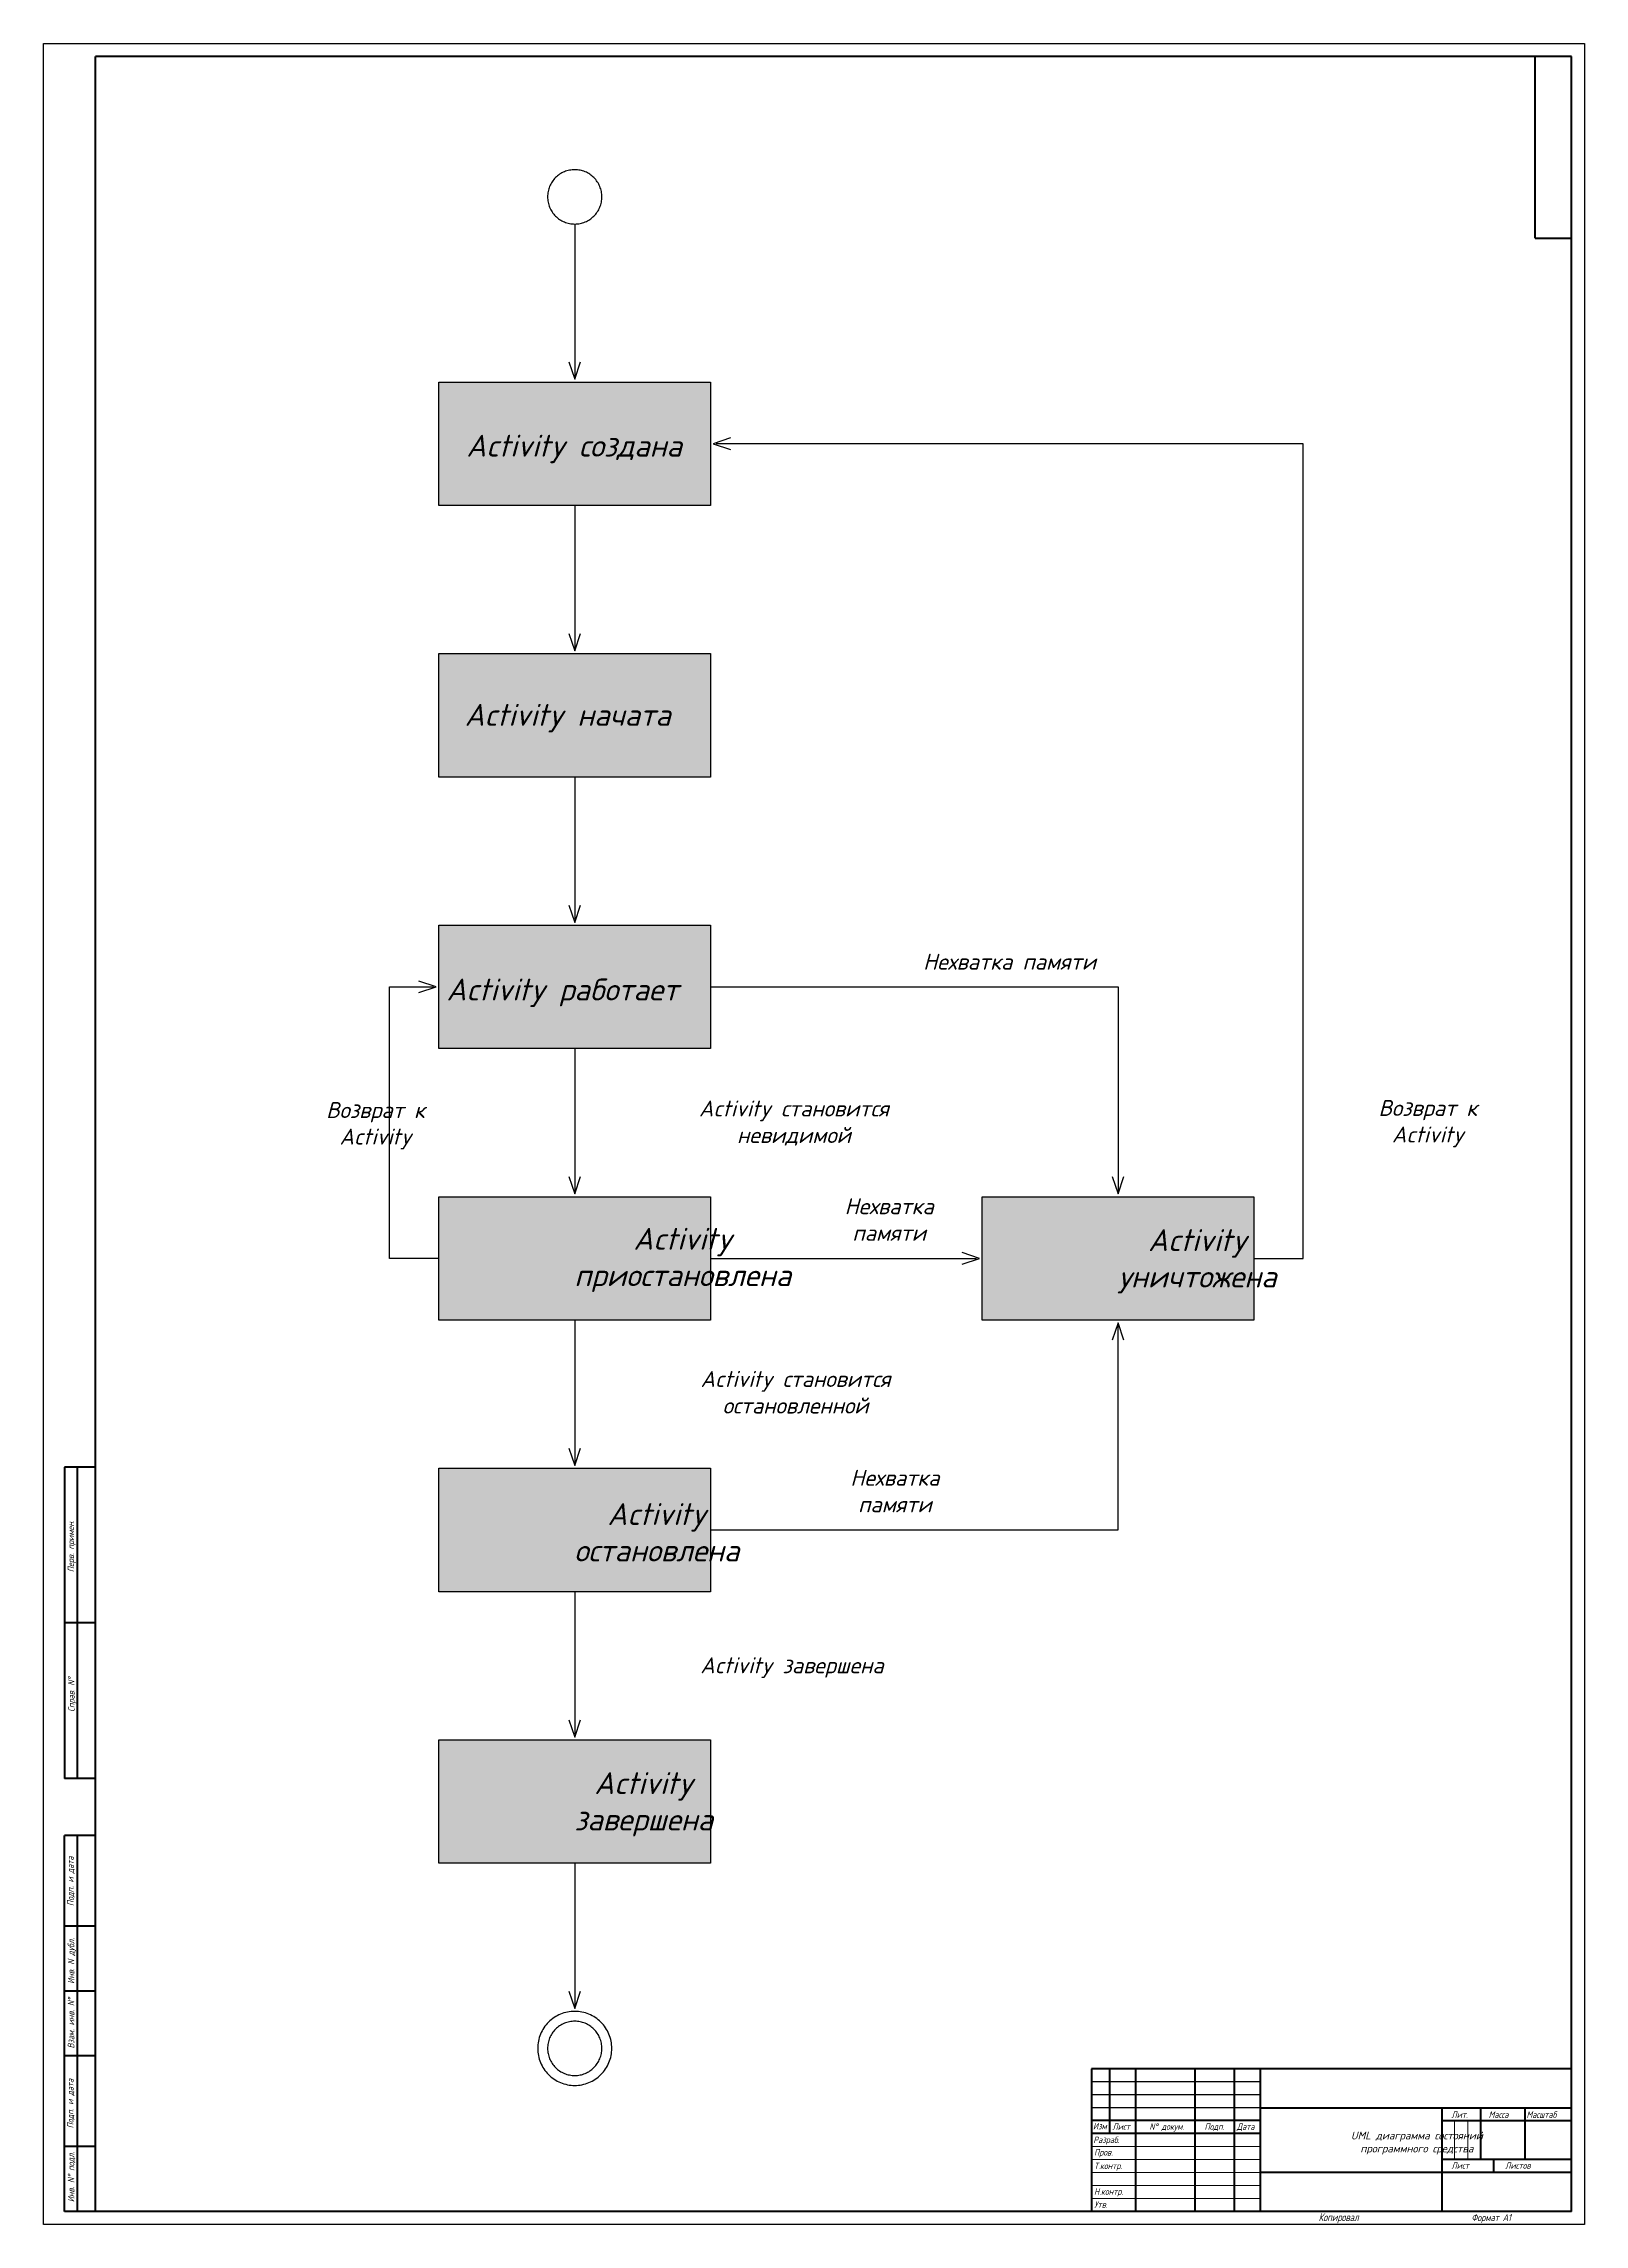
# Model space of a CAD drawing. Extents: x 2613 to 3207, y 74 to 915.
import ezdxf

# ---------------------------------------------------------------- set-up
doc = ezdxf.new("R2010")
doc.units = 0
doc.header["$MEASUREMENT"] = 0
doc.layers.get('0').update_dxf_attribs({"linetype": 'CONTINUOUS'})
doc.layers.add('KONTUR', color=7, linetype='CONTINUOUS')
for name, color, linetype, lineweight in [('Основная', 7, 'CONTINUOUS', 40), ('текст', 7, 'CONTINUOUS', 30), ('тонкая', 7, 'CONTINUOUS', 20)]:
    doc.layers.add(name, color=color, linetype=linetype, lineweight=lineweight)
doc.styles.add('стиль1', font='romans.shx', dxfattribs={"width": 0.75, "oblique": 15, "height": 3.5})

msp = doc.modelspace()

# ---------------------------------------------------------------- hatches: boundary and pattern name
at = {"transparency": 33554559}
h = msp.add_hatch(color=7, dxfattribs=at)
h.paths.add_polyline_path([(2827.57, 853.43, 0.049232), (2827.77, 855.47)], flags=0)
h.paths.add_polyline_path([(2826.97, 851.46, 0.049252), (2827.57, 853.43)], flags=0)
h.paths.add_polyline_path([(2826, 849.65, 0.049235), (2826.97, 851.46)], flags=0)
h.paths.add_polyline_path([(2824.7, 848.07, 0.049241), (2826, 849.65)], flags=0)
h.paths.add_polyline_path([(2823.11, 846.76, 0.049249), (2824.7, 848.07)], flags=0)
h.paths.add_polyline_path([(2821.3, 845.8, 0.049238), (2823.11, 846.76)], flags=0)
h.paths.add_polyline_path([(2819.34, 845.2, 0.049241), (2821.3, 845.8)], flags=0)
h.paths.add_polyline_path([(2817.3, 845, 0.049245), (2819.34, 845.2)], flags=0)
h.paths.add_polyline_path([(2815.25, 845.2, 0.049245), (2817.3, 845)], flags=0)
h.paths.add_polyline_path([(2813.29, 845.8, 0.049246), (2815.25, 845.2)], flags=0)
h.paths.add_polyline_path([(2811.48, 846.76, 0.049237), (2813.29, 845.8)], flags=0)
h.paths.add_polyline_path([(2809.89, 848.07, 0.049243), (2811.48, 846.76)], flags=0)
h.paths.add_polyline_path([(2808.59, 849.65, 0.049248), (2809.89, 848.07)], flags=0)
h.paths.add_polyline_path([(2807.62, 851.46, 0.049248), (2808.59, 849.65)], flags=0)
h.paths.add_polyline_path([(2807.02, 853.43, 0.049268), (2807.62, 851.46)], flags=0)
h.paths.add_polyline_path([(2806.82, 855.47, 0.049264), (2807.02, 853.43)], flags=0)
h.paths.add_polyline_path([(2807.02, 857.51, 0.049253), (2806.82, 855.47)], flags=0)
h.paths.add_polyline_path([(2807.62, 859.48, 0.049258), (2807.02, 857.51)], flags=0)
h.paths.add_polyline_path([(2808.59, 861.29, 0.04925), (2807.62, 859.48)], flags=0)
h.paths.add_polyline_path([(2809.89, 862.88, 0.049248), (2808.59, 861.29)], flags=0)
h.paths.add_polyline_path([(2811.48, 864.18, 0.049243), (2809.89, 862.88)], flags=0)
h.paths.add_polyline_path([(2813.29, 865.15, 0.049239), (2811.48, 864.18)], flags=0)
h.paths.add_polyline_path([(2815.25, 865.74, 0.04925), (2813.29, 865.15)], flags=0)
h.paths.add_polyline_path([(2817.3, 865.94, 0.049245), (2815.25, 865.74)], flags=0)
h.paths.add_polyline_path([(2819.34, 865.74, 0.049246), (2817.3, 865.94)], flags=0)
h.paths.add_polyline_path([(2821.3, 865.15, 0.049246), (2819.34, 865.74)], flags=0)
h.paths.add_polyline_path([(2823.11, 864.18, 0.049245), (2821.3, 865.15)], flags=0)
h.paths.add_polyline_path([(2824.7, 862.88, 0.049255), (2823.11, 864.18)], flags=0)
h.paths.add_polyline_path([(2826, 861.29, 0.04924), (2824.7, 862.88)], flags=0)
h.paths.add_polyline_path([(2826.97, 859.48, 0.049237), (2826, 861.29)], flags=0)
h.paths.add_polyline_path([(2827.57, 857.51, 0.049252), (2826.97, 859.48)], flags=0)
h.paths.add_polyline_path([(2827.77, 855.47, 0.049232), (2827.57, 857.51)], flags=0)
h = msp.add_hatch(color=7, dxfattribs=at)
h.paths.add_polyline_path([(2827.57, 139.41, 0.049233), (2827.77, 141.45)], flags=0)
h.paths.add_polyline_path([(2826.97, 137.44, 0.049249), (2827.57, 139.41)], flags=0)
h.paths.add_polyline_path([(2826, 135.63, 0.049241), (2826.97, 137.44)], flags=0)
h.paths.add_polyline_path([(2824.7, 134.04, 0.049243), (2826, 135.63)], flags=0)
h.paths.add_polyline_path([(2823.11, 132.74, 0.049228), (2824.7, 134.04)], flags=0)
h.paths.add_polyline_path([(2821.3, 131.77, 0.04924), (2823.11, 132.74)], flags=0)
h.paths.add_polyline_path([(2819.34, 131.18, 0.049246), (2821.3, 131.77)], flags=0)
h.paths.add_polyline_path([(2817.3, 130.98, 0.049253), (2819.34, 131.18)], flags=0)
h.paths.add_polyline_path([(2815.25, 131.18, 0.049253), (2817.3, 130.98)], flags=0)
h.paths.add_polyline_path([(2813.29, 131.77, 0.049251), (2815.25, 131.18)], flags=0)
h.paths.add_polyline_path([(2811.48, 132.74, 0.049239), (2813.29, 131.77)], flags=0)
h.paths.add_polyline_path([(2809.89, 134.04, 0.049223), (2811.48, 132.74)], flags=0)
h.paths.add_polyline_path([(2808.59, 135.63, 0.049238), (2809.89, 134.04)], flags=0)
h.paths.add_polyline_path([(2807.62, 137.44, 0.049253), (2808.59, 135.63)], flags=0)
h.paths.add_polyline_path([(2807.02, 139.41, 0.049266), (2807.62, 137.44)], flags=0)
h.paths.add_polyline_path([(2806.82, 141.45, 0.049264), (2807.02, 139.41)], flags=0)
h.paths.add_polyline_path([(2807.02, 143.49, 0.049252), (2806.82, 141.45)], flags=0)
h.paths.add_polyline_path([(2807.62, 145.46, 0.04926), (2807.02, 143.49)], flags=0)
h.paths.add_polyline_path([(2808.59, 147.27, 0.04924), (2807.62, 145.46)], flags=0)
h.paths.add_polyline_path([(2809.89, 148.85, 0.049227), (2808.59, 147.27)], flags=0)
h.paths.add_polyline_path([(2811.48, 150.16, 0.049274), (2809.89, 148.85)], flags=0)
h.paths.add_polyline_path([(2813.29, 151.12, 0.04926), (2811.48, 150.16)], flags=0)
h.paths.add_polyline_path([(2815.25, 151.72, 0.049252), (2813.29, 151.12)], flags=0)
h.paths.add_polyline_path([(2817.3, 151.92, 0.049232), (2815.25, 151.72)], flags=0)
h.paths.add_polyline_path([(2819.34, 151.72, 0.049232), (2817.3, 151.92)], flags=0)
h.paths.add_polyline_path([(2821.3, 151.12, 0.049227), (2819.34, 151.72)], flags=0)
h.paths.add_polyline_path([(2823.11, 150.16, 0.049248), (2821.3, 151.12)], flags=0)
h.paths.add_polyline_path([(2824.7, 148.85, 0.049268), (2823.11, 150.16)], flags=0)
h.paths.add_polyline_path([(2826, 147.27, 0.04922), (2824.7, 148.85)], flags=0)
h.paths.add_polyline_path([(2826.97, 145.46, 0.049228), (2826, 147.27)], flags=0)
h.paths.add_polyline_path([(2827.57, 143.49, 0.049255), (2826.97, 145.46)], flags=0)
h.paths.add_polyline_path([(2827.77, 141.45, 0.049234), (2827.57, 143.49)], flags=0)

# ---------------------------------------------------------------- linework, layer by layer
for p, q in [((3081.54, 128.57), (3016.54, 128.57)), ((3081.54, 123.57), (3016.54, 123.57)), ((3081.54, 118.57), (3016.54, 118.57)), ((3151.54, 78.57), (3151.54, 78.57))]:
    msp.add_line(p, q)
at = {"lineweight": 50}
for p, q in [((3081.54, 113.57), (3016.54, 113.57)), ((3081.54, 108.57), (3016.54, 108.57))]:
    msp.add_line(p, q, dxfattribs=at)
at = {"color": 7, "lineweight": 25}
for points in [[(2827.57, 857.51, 0.049252), (2826.97, 859.48, 0.049237), (2826, 861.29, 0.04924), (2824.7, 862.88, 0.049255), (2823.11, 864.18, 0.049245), (2821.3, 865.15, 0.049246), (2819.34, 865.74, 0.049246), (2817.3, 865.94, 0.049245), (2815.25, 865.74, 0.04925), (2813.29, 865.15, 0.049239), (2811.48, 864.18, 0.049243), (2809.89, 862.88, 0.049248), (2808.59, 861.29, 0.04925), (2807.62, 859.48, 0.049258), (2807.02, 857.51, 0.049253), (2806.82, 855.47, 0.049264), (2807.02, 853.43, 0.049268), (2807.62, 851.46, 0.049248), (2808.59, 849.65, 0.049248), (2809.89, 848.07, 0.049243), (2811.48, 846.76, 0.049237), (2813.29, 845.8, 0.049246), (2815.25, 845.2, 0.049245), (2817.3, 845, 0.049245), (2819.34, 845.2, 0.049241), (2821.3, 845.8, 0.049238), (2823.11, 846.76, 0.049249), (2824.7, 848.07, 0.049241), (2826, 849.65, 0.049235), (2826.97, 851.46, 0.049252), (2827.57, 853.43, 0.049232), (2827.77, 855.47, 0.049232)], [(2831.3, 144.23, 0.049242), (2830.49, 146.91, 0.049246), (2829.17, 149.38, 0.049237), (2827.39, 151.55, 0.049255), (2825.23, 153.32, 0.049245), (2822.76, 154.64, 0.049228), (2820.08, 155.45, 0.049228), (2817.3, 155.73, 0.049245), (2814.51, 155.45, 0.049241), (2811.83, 154.64, 0.049253), (2809.36, 153.32, 0.049242), (2807.2, 151.55, 0.04925), (2805.42, 149.38, 0.049259), (2804.1, 146.91, 0.049233), (2803.29, 144.23, 0.04925), (2803.02, 141.45, 0.049259), (2803.29, 138.66, 0.049247), (2804.1, 135.98, 0.049244), (2805.42, 133.51, 0.049232), (2807.2, 131.35, 0.049229), (2809.36, 129.57, 0.049262), (2811.83, 128.26, 0.049243), (2814.51, 127.44, 0.049228), (2817.3, 127.17, 0.049214), (2820.08, 127.44, 0.049229), (2822.76, 128.26, 0.049249), (2825.23, 129.57, 0.049216), (2827.39, 131.35, 0.049225), (2829.17, 133.51, 0.049233), (2830.49, 135.98, 0.049256), (2831.3, 138.66, 0.049237), (2831.58, 141.45, 0.049227)], [(2827.57, 143.49, 0.049255), (2826.97, 145.46, 0.049228), (2826, 147.27, 0.04922), (2824.7, 148.85, 0.049268), (2823.11, 150.16, 0.049248), (2821.3, 151.12, 0.049227), (2819.34, 151.72, 0.049232), (2817.3, 151.92, 0.049232), (2815.25, 151.72, 0.049252), (2813.29, 151.12, 0.04926), (2811.48, 150.16, 0.049274), (2809.89, 148.85, 0.049227), (2808.59, 147.27, 0.04924), (2807.62, 145.46, 0.04926), (2807.02, 143.49, 0.049252), (2806.82, 141.45, 0.049264), (2807.02, 139.41, 0.049266), (2807.62, 137.44, 0.049253), (2808.59, 135.63, 0.049238), (2809.89, 134.04, 0.049223), (2811.48, 132.74, 0.049239), (2813.29, 131.77, 0.049251), (2815.25, 131.18, 0.049253), (2817.3, 130.98, 0.049253), (2819.34, 131.18, 0.049246), (2821.3, 131.77, 0.04924), (2823.11, 132.74, 0.049228), (2824.7, 134.04, 0.049243), (2826, 135.63, 0.049241), (2826.97, 137.44, 0.049249), (2827.57, 139.41, 0.049233), (2827.77, 141.45, 0.049234)]]:
    msp.add_lwpolyline(points, format="xyb", close=True, dxfattribs=at)
for points in [[(2817.31, 844.99), (2817.3, 786.2)], [(2815.08, 791.8), (2817.3, 785.13), (2819.51, 791.8)], [(2877.39, 762.49), (2870.72, 760.27), (2877.39, 758.05)], [(3079.1, 446.1), (3098.14, 446.1), (3098.14, 760.27), (2871.79, 760.27)], [(2817.3, 736.47), (2817.3, 681.48)], [(2815.08, 687.08), (2817.3, 680.41), (2819.51, 687.08)], [(2817.3, 631.74), (2817.3, 576.75)], [(2815.08, 582.35), (2817.3, 575.69), (2819.51, 582.35)], [(2764.93, 446.1), (2745.89, 446.1), (2745.89, 550.82), (2762.8, 550.82)], [(2757.2, 548.6), (2763.87, 550.82), (2757.2, 553.04)], [(2869.66, 550.82), (3026.74, 550.82), (3026.74, 472.03)], [(2817.3, 527.02), (2817.3, 472.03)], [(2815.08, 477.63), (2817.3, 470.96), (2819.51, 477.63)], [(3024.52, 477.63), (3026.74, 470.96), (3028.96, 477.63)], [(2869.66, 446.1), (2972.25, 446.1)], [(2966.65, 443.88), (2973.31, 446.1), (2966.65, 448.32)], [(2817.3, 422.3), (2817.3, 367.31)], [(3028.96, 414.57), (3026.74, 421.23), (3024.52, 414.57)], [(2869.66, 341.37), (3026.74, 341.37), (3026.74, 420.16)], [(2815.08, 372.91), (2817.3, 366.24), (2819.51, 372.91)], [(2817.3, 317.57), (2817.3, 262.58)], [(2815.08, 268.18), (2817.3, 261.52), (2819.51, 268.18)], [(2817.3, 212.85), (2817.3, 157.86)], [(2815.08, 163.46), (2817.3, 156.8), (2819.51, 163.46)]]:
    msp.add_lwpolyline(points, dxfattribs=at)
for points in [[(2764.93, 784.07), (2869.66, 784.07), (2869.66, 736.47), (2764.93, 736.47)], [(2764.93, 679.34), (2869.66, 679.34), (2869.66, 631.74), (2764.93, 631.74)], [(2764.93, 574.62), (2869.66, 574.62), (2869.66, 527.02), (2764.93, 527.02)], [(2764.93, 469.9), (2869.66, 469.9), (2869.66, 422.3), (2764.93, 422.3)], [(2974.38, 469.9), (3079.1, 469.9), (3079.1, 422.3), (2974.38, 422.3)], [(2764.93, 365.18), (2869.66, 365.18), (2869.66, 317.57), (2764.93, 317.57)], [(2764.93, 260.45), (2869.66, 260.45), (2869.66, 212.85), (2764.93, 212.85)]]:
    msp.add_lwpolyline(points, close=True, dxfattribs=at)
at = {"color": 7, "lineweight": 25, "true_color": 0xffffff, "transparency": 33554559}
for points in [[(2764.93, 784.07), (2869.66, 784.07), (2764.93, 736.47), (2869.66, 736.47)], [(2764.93, 679.34), (2869.66, 679.34), (2764.93, 631.74), (2869.66, 631.74)], [(2764.93, 574.62), (2869.66, 574.62), (2764.93, 527.02), (2869.66, 527.02)], [(2764.93, 469.9), (2869.66, 469.9), (2764.93, 422.3), (2869.66, 422.3)], [(2974.38, 469.9), (3079.1, 469.9), (2974.38, 422.3), (3079.1, 422.3)], [(2764.93, 365.18), (2869.66, 365.18), (2764.93, 317.57), (2869.66, 317.57)], [(2764.93, 260.45), (2869.66, 260.45), (2764.93, 212.85), (2869.66, 212.85)]]:
    msp.add_solid(points, dxfattribs=at)
at = {"layer": 'KONTUR'}
for p, q in [((2612.54, 73.57), (2612.54, 914.57)), ((2612.54, 914.57), (3206.54, 914.57)), ((3206.54, 914.57), (3206.54, 73.57)), ((3206.54, 73.57), (2612.54, 73.57))]:
    msp.add_line(p, q, dxfattribs=at)
at = {"layer": 'Основная'}
for p, q in [((2632.54, 118.57), (2632.54, 909.57)), ((3201.54, 909.57), (2632.54, 909.57)), ((3187.54, 839.57), (3187.54, 909.57)), ((3201.54, 78.57), (3201.54, 909.57)), ((3187.54, 839.57), (3201.54, 839.57)), ((2620.54, 365.57), (2620.54, 245.57)), ((2632.54, 365.57), (2620.54, 365.57)), ((2625.54, 245.57), (2625.54, 365.57)), ((2632.54, 305.57), (2620.54, 305.57)), ((2632.54, 245.57), (2620.54, 245.57)), ((2620.54, 78.57), (2620.54, 223.57)), ((2632.54, 223.57), (2620.54, 223.57)), ((2625.54, 78.57), (2625.54, 223.57)), ((2632.54, 188.57), (2620.54, 188.57)), ((2632.54, 163.57), (2620.54, 163.57)), ((2632.54, 138.57), (2620.54, 138.57)), ((3016.54, 133.57), (3016.54, 78.57)), ((3201.54, 133.57), (3016.54, 133.57)), ((3023.54, 108.57), (3023.54, 133.57)), ((3033.54, 133.57), (3033.54, 78.57)), ((3056.54, 78.57), (3056.54, 133.57)), ((3071.54, 133.57), (3071.54, 78.57)), ((3081.54, 133.57), (3081.54, 78.57)), ((2632.54, 78.57), (2632.54, 118.57)), ((3081.54, 118.57), (3201.54, 118.57)), ((3151.54, 118.57), (3151.54, 78.57)), ((3166.54, 118.57), (3166.54, 98.57)), ((3183.54, 118.57), (3183.54, 98.57)), ((3151.54, 113.57), (3201.54, 113.57)), ((2632.54, 103.57), (2620.54, 103.57)), ((3201.54, 93.57), (3081.54, 93.57)), ((3201.54, 98.57), (3151.54, 98.57)), ((3171.54, 98.57), (3171.54, 93.57)), ((3201.54, 78.57), (2620.54, 78.57))]:
    msp.add_line(p, q, dxfattribs=at)
at = {"layer": 'тонкая'}
for p, q in [((3156.53, 113.36), (3156.53, 98.57)), ((3161.6, 113.36), (3161.6, 98.57)), ((3016.54, 103.57), (3081.54, 103.57)), ((3081.54, 98.57), (3016.54, 98.57)), ((3081.54, 93.57), (3016.54, 93.57))]:
    msp.add_line(p, q, dxfattribs=at)
for points in [[(3016.54, 88.57), (3081.54, 88.57)], [(3016.54, 83.57), (3081.54, 83.57)]]:
    msp.add_lwpolyline(points, dxfattribs=at)

# ---------------------------------------------------------------- texts
at = {"color": 7, "attachment_point": 7}
for s, insert, char_height in [('{\\fISOCPEUR|b0|i1|c204|p34;Activity создана}', (2775.51, 752.75), 8.4295), ('{\\fISOCPEUR|b0|i1|c204|p34;Activity начата}', (2774.86, 648.94), 8.4295), ('{\\fISOCPEUR|b0|i1|c204|p34;Нехватка памяти}', (2951.61, 557.45), 6.1459), ('{\\fISOCPEUR|b0|i1|c204|p34;Activity работает}', (2767.86, 543.02), 8.4295), ('\\pxqc;{\\fISOCPEUR|b0|i1|c204|p34;Возврат к^JActivity}', (2721.45, 488.13), 6.1459), ('\\pxqc;{\\fISOCPEUR|b0|i1|c204|p34;Activity становится^Jневидимой}', (2865.18, 489.61), 6.1459), ('\\pxqc;{\\fISOCPEUR|b0|i1|c204|p34;Возврат к^JActivity}', (3127.16, 488.94), 6.1459), ('\\pxqc;{\\fISOCPEUR|b0|i1|c204|p34;Нехватка^Jпамяти}', (2921.33, 452.89), 6.1459), ('\\pxqc;{\\fISOCPEUR|b0|i1|c204|p34;Activity^Jприостановлена}', (2817.13, 433.11), 8.4295), ('\\pxqc;{\\fISOCPEUR|b0|i1|c204|p34;Activity^Jуничтожена}', (3026.9, 432.58), 8.4295), ('\\pxqc;{\\fISOCPEUR|b0|i1|c204|p34;Activity становится^Jостановленной}', (2865.81, 386.27), 6.1459), ('\\pxqc;{\\fISOCPEUR|b0|i1|c204|p34;Нехватка^Jпамяти}', (2923.54, 348.18), 6.1459), ('\\pxqc;{\\fISOCPEUR|b0|i1|c204|p34;Activity^Jостановлена}', (2817.13, 329.23), 8.4295), ('\\pxqc;{\\fISOCPEUR|b0|i1|c204|p34;Activity завершена}', (2865.71, 284.24), 6.1459), ('\\pxqc;{\\fISOCPEUR|b0|i1|c204|p34;Activity^Jзавершена}', (2817.11, 223.19), 8.4295), ('\\pxqc;{\\fISOCPEUR|b0|i1|c204|p34;UML диаграмма состояний^Jпрограммного средства}', (3116.52, 100.5), 3)]:
    msp.add_mtext(s, dxfattribs=dict(at, insert=insert, char_height=char_height))
at = {"layer": 'текст', "style": 'стиль1', "oblique": 15, "width": 0.75}
for s, p in [('Перв. примен.', (2624.29, 325.08)), ('Справ. N%%d', (2624.45, 271.2)), ('Подп. и дата', (2624.11, 196.34)), ('Инв. N дубл.', (2624.36, 166.32)), ('Взам. инв. N%%d', (2624.36, 141.39)), ('Подп. и дата', (2624.06, 110.6)), ('Инв. N%%d подл.', (2624.36, 82.14))]:
    msp.add_text(s, height=2.5, rotation=90, dxfattribs=at).set_placement(p)
for s, height, p in [('Изм', 2.5, (3017.08, 110.18)), ('Лист', 2.5, (3024.56, 110.03)), ('N%%d докум. ', 2.5, (3038.84, 110.03)), ('Подп.', 2.5, (3060.09, 110.03)), ('Дата', 2.5, (3072.55, 110.03)), ('Лит.', 2.5, (3155.26, 114.64)), ('Масса', 2.5, (3169.63, 114.64)), ('Масштаб', 2.5, (3184.22, 114.64)), ('Разраб.', 2.5, (3017.2, 104.93)), ('Пров.', 2.5, (3017.5, 100.1)), ('Т.контр.', 2.5, (3017.5, 94.9)), ('Лист', 2.5, (3155.26, 95.02)), ('Листов', 2.5, (3175.98, 95.02)), ('Н.контр.', 2.5, (3017.5, 84.98)), ('Утв.', 2.5, (3017.5, 79.96)), ('Копировал', 3, (3104.07, 74.82)), ('Формат А1', 2.75, (3163, 74.82))]:
    msp.add_text(s, height=height, dxfattribs=at).set_placement(p)

doc.saveas('drawing.dxf')
